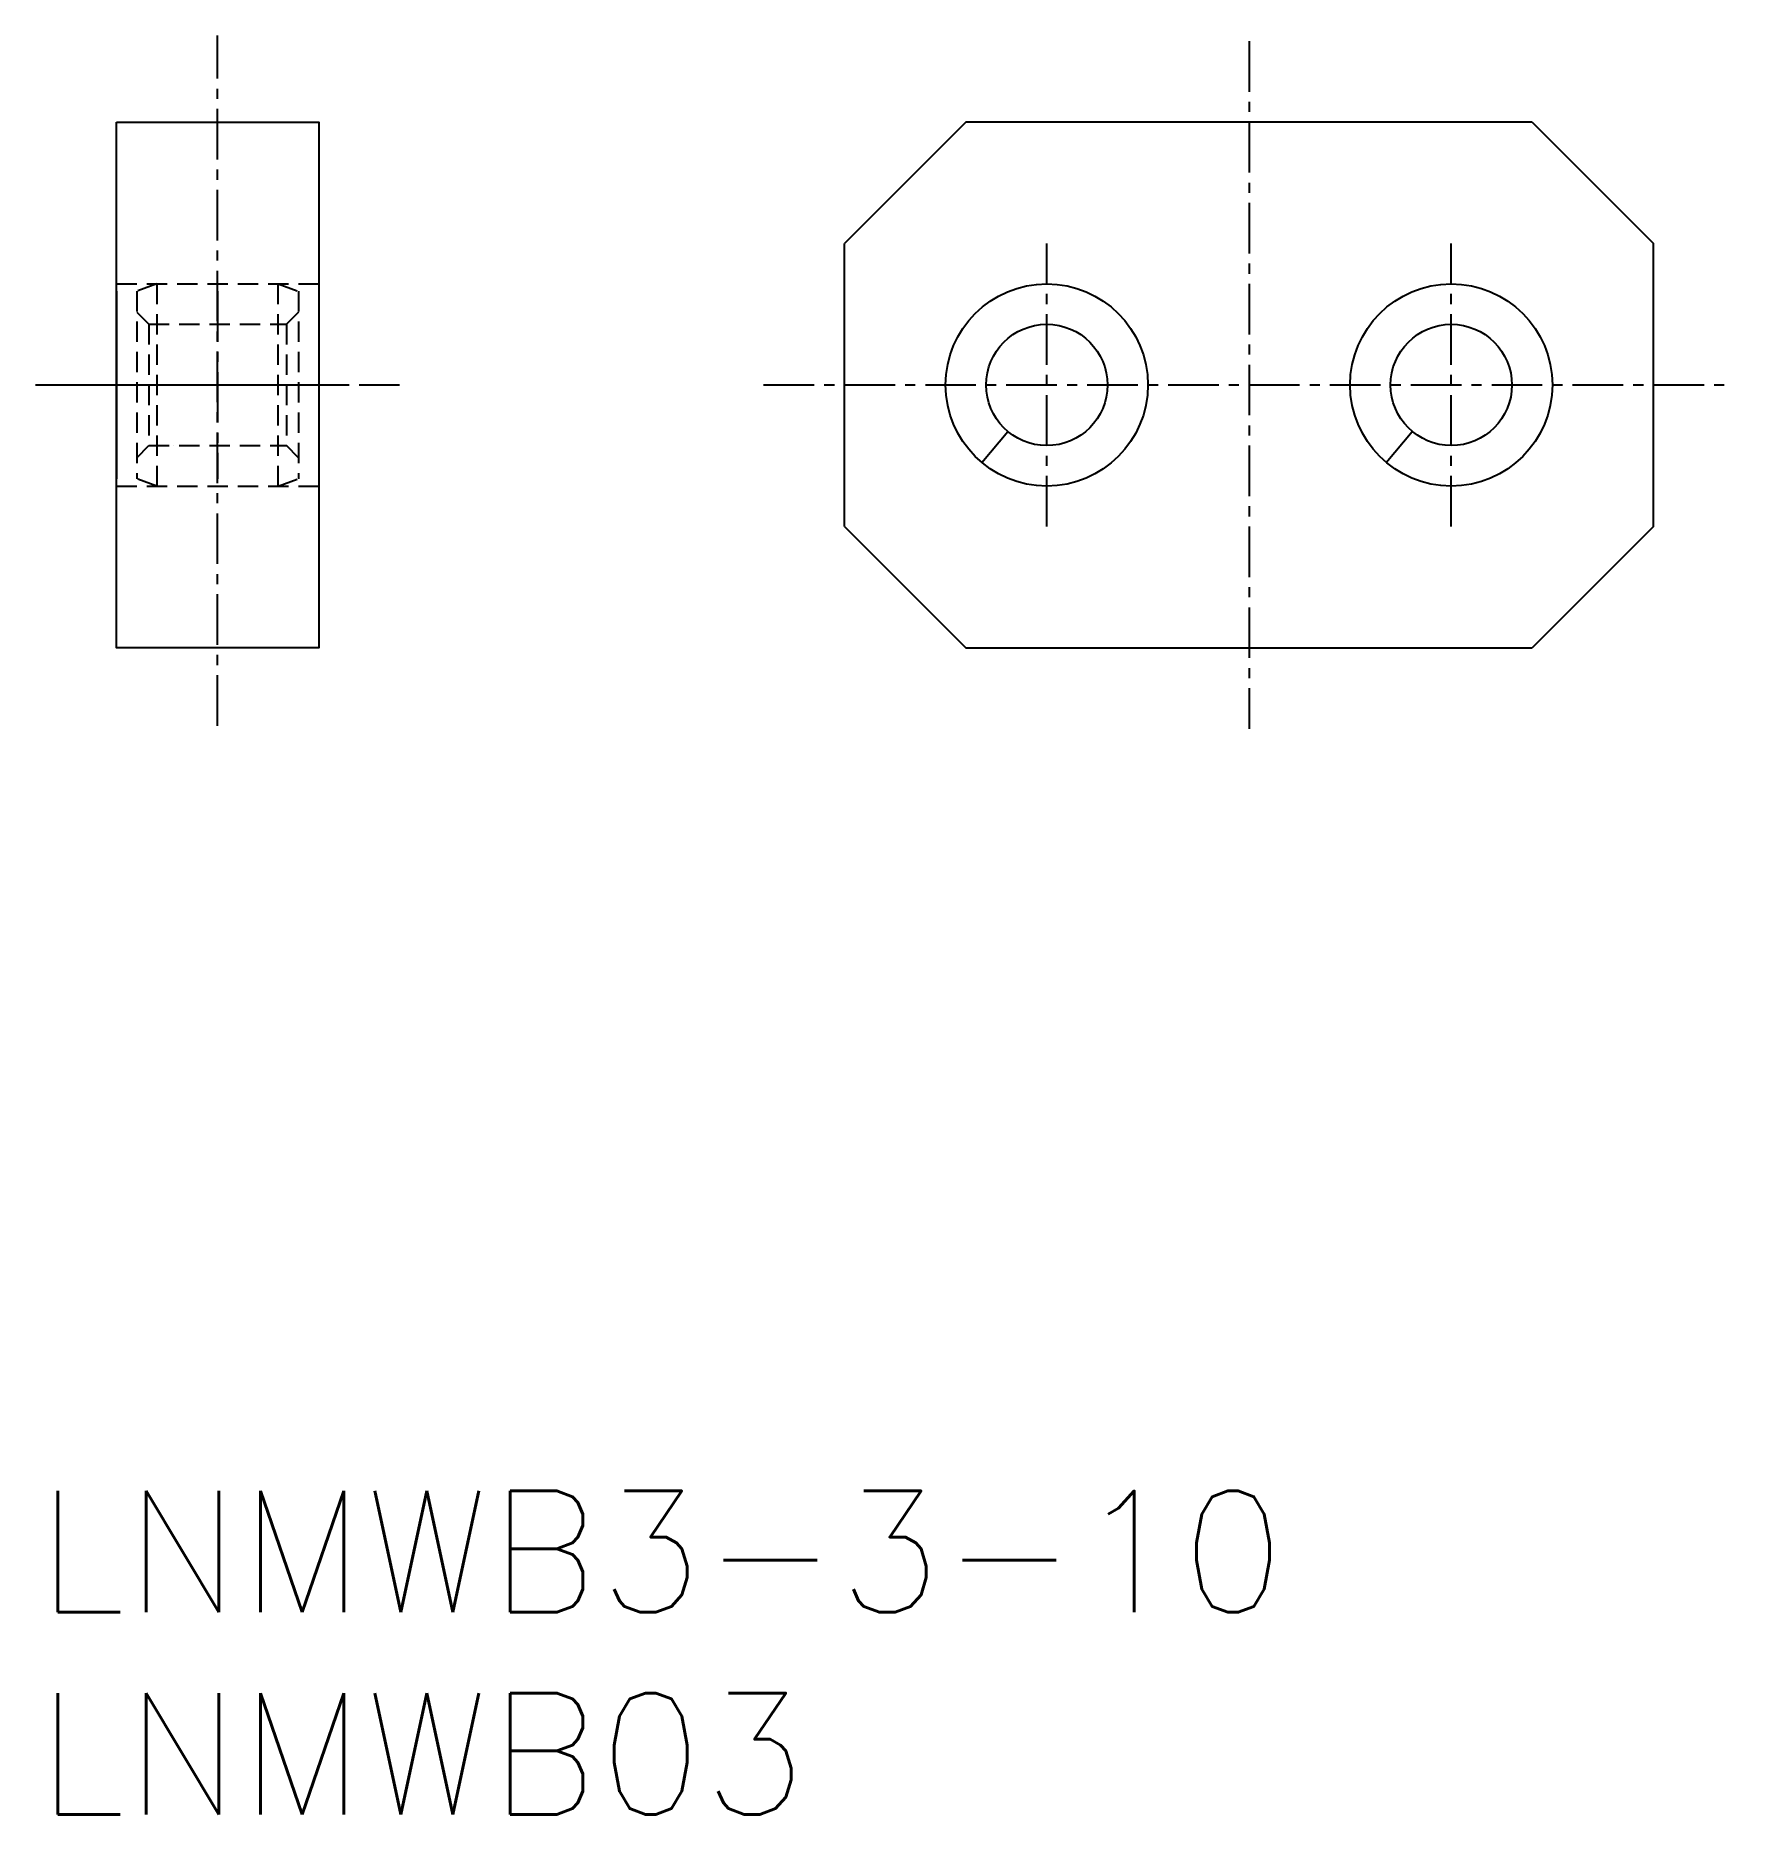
# Model space of a CAD drawing. Extents: x 130.1 to 172.1, y 69 to 113.
import ezdxf
from ezdxf.enums import TextEntityAlignment as Align

# ---------------------------------------------------------------- set-up
doc = ezdxf.new("R2010")
doc.units = 0
doc.header["$MEASUREMENT"] = 0
doc.linetypes.add('CENTER', pattern=[2, 1.25, -0.25, 0.25, -0.25])
doc.linetypes.add('DASHED', pattern=[0.75, 0.5, -0.25])
doc.layers.get('0').update_dxf_attribs({"linetype": 'CONTINUOUS'})
doc.layers.add('CENTER', color=1, linetype='CENTER')
doc.styles.get("Standard").update_dxf_attribs({"font": 'txt.shx', "bigfont": 'extfont.shx'})

msp = doc.modelspace()

# ---------------------------------------------------------------- linework, layer by layer
at = {"color": 7, "linetype": 'Continuous'}
for p, q in [((153.101, 110.856), (150.101, 107.856)), ((167.101, 110.856), (153.101, 110.856)), ((167.101, 110.856), (170.101, 107.856)), ((150.101, 100.856), (150.101, 107.856)), ((170.101, 100.856), (170.101, 107.856)), ((132.101, 106.674), (132.101, 102.038)), ((137.101, 106.674), (137.101, 102.038)), ((153.494, 102.441), (154.137, 103.207)), ((163.494, 102.441), (164.137, 103.207)), ((150.101, 100.856), (153.101, 97.856)), ((170.101, 100.856), (167.101, 97.856)), ((153.101, 97.856), (167.101, 97.856))]:
    msp.add_line(p, q, dxfattribs=at)
at = {"linetype": 'DASHED'}
for p, q in [((132.101, 106.856), (137.101, 106.856)), ((133.101, 106.856), (132.601, 106.674)), ((132.601, 106.674), (132.601, 102.038)), ((133.101, 106.856), (133.101, 101.856)), ((136.101, 101.856), (136.101, 106.856)), ((136.101, 106.856), (136.601, 106.674)), ((136.601, 106.674), (136.601, 102.038)), ((132.601, 106.156), (132.901, 105.856)), ((136.601, 106.156), (136.301, 105.856)), ((132.901, 105.856), (136.301, 105.856)), ((132.901, 105.856), (132.901, 102.856)), ((136.301, 105.856), (136.301, 102.856)), ((132.601, 102.556), (132.901, 102.856)), ((132.901, 102.856), (136.301, 102.856)), ((133.501, 102.856), (133.501, 102.856)), ((136.601, 102.556), (136.301, 102.856)), ((132.101, 101.856), (137.101, 101.856)), ((133.101, 101.856), (132.601, 102.038)), ((136.101, 101.856), (136.601, 102.038))]:
    msp.add_line(p, q, dxfattribs=at)
at = {"color": 1, "linetype": 'CENTER'}
msp.add_line((134.601, 106.674), (134.601, 102.038), dxfattribs=at)
at = {"color": 3, "linetype": 'DASHED'}
msp.add_line((134.101, 102.856), (134.101, 102.856), dxfattribs=at)
at = {"color": 7, "linetype": 'Continuous'}
msp.add_lwpolyline([(132.101, 110.856), (137.101, 110.856), (137.101, 97.856), (132.101, 97.856)], close=True, dxfattribs=at)
for centre, radius in [((155.101, 104.356), 2.5), ((165.101, 104.356), 2.5), ((155.101, 104.356), 1.5), ((165.101, 104.356), 1.5)]:
    msp.add_circle(centre, radius, dxfattribs=at)
at = {"layer": 'CENTER', "color": 1, "linetype": 'CENTER'}
for p, q in [((134.601, 95.93), (134.601, 112.996)), ((160.101, 112.856), (160.101, 95.856)), ((155.101, 100.856), (155.101, 107.856)), ((165.101, 100.856), (165.101, 107.856)), ((130.101, 104.356), (139.101, 104.356)), ((131.283, 104.356), (137.601, 104.356)), ((148.101, 104.356), (172.101, 104.356))]:
    msp.add_line(p, q, dxfattribs=at)

# ---------------------------------------------------------------- texts
at = {"color": 7, "linetype": 'Continuous'}
for s, p in [('LNMWB3-3-10', (130.135, 75.508)), ('LNMWB03', (130.135, 70.508))]:
    msp.add_text(s, height=3, dxfattribs=at).set_placement(p, align=Align.MIDDLE_LEFT)

doc.saveas('drawing.dxf')
